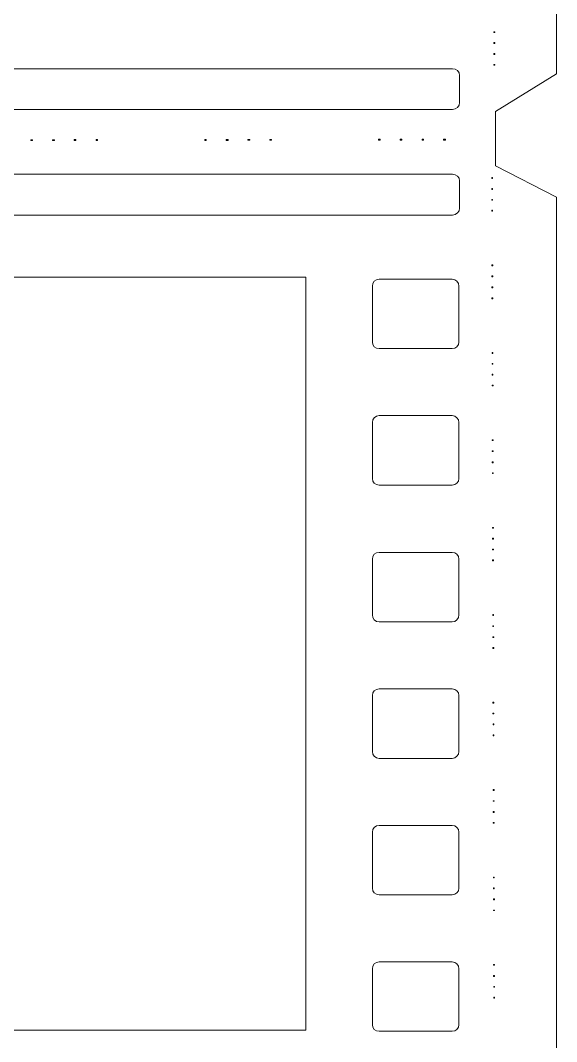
# Model space of a CAD drawing. Header units: centimetres. Extents: x -7.3 to 7.2, y -9.5 to 9.5.
# Drawn here: x -3.192 to -1.789, y 1.644 to 4.317 of the extents above; entities that cross this region are included whole.
import ezdxf

# ---------------------------------------------------------------- set-up
doc = ezdxf.new("R2010")
doc.units = ezdxf.units.CM
doc.header["$MEASUREMENT"] = 0
doc.layers.add('Layer 1', color=7, linetype='Continuous')

msp = doc.modelspace()

# ---------------------------------------------------------------- linework, layer by layer
at = {"layer": 'Layer 1', "lineweight": 9}
for points, knots in [([(-4.46691, 9.52087), (-4.46691, 9.52087), (-4.57605, 9.34393), (-4.57605, 9.34393), (-4.57605, 9.34393), (-4.57605, 9.34393), (-4.61905, 9.34393), (-4.61905, 9.34393), (-4.61905, 9.34393), (-4.61905, 9.34393), (-7.29051, 9.34393), (-7.29051, 9.34393), (-7.29051, 9.34393), (-7.29051, 9.34393), (-7.29051, -9.34393), (-7.29051, -9.34393), (-7.29051, -9.34393), (-7.29051, -9.34393), (-4.61905, -9.34393), (-4.61905, -9.34393), (-4.61905, -9.34393), (-4.61905, -9.34393), (-4.57605, -9.34393), (-4.57605, -9.34393), (-4.57605, -9.34393), (-4.57605, -9.34393), (-4.46691, -9.52004), (-4.46691, -9.52004), (-4.46691, -9.52004), (-4.46691, -9.52004), (-2.11956, -9.52004), (-2.11956, -9.52004), (-2.11956, -9.52004), (-2.11956, -9.52004), (-2.02778, -9.34393), (-2.02778, -9.34393), (-2.02778, -9.34393), (-2.02778, -9.34393), (-1.95172, -9.34393), (-1.95172, -9.34393), (-1.95172, -9.34393), (-1.95172, -9.34393), (-1.95172, -9.28026), (-1.95172, -9.28026), (-1.95172, -9.28026), (-1.95172, -9.28026), (-1.79214, -9.19675), (-1.79214, -9.19675), (-1.79214, -9.19675), (-1.79214, -9.19675), (-1.79214, -6.8494), (-1.79214, -6.8494), (-1.79214, -6.8494), (-1.79214, -6.8494), (-1.95172, -6.75101), (-1.95172, -6.75101), (-1.95172, -6.75101), (-1.95172, -6.75101), (-1.94841, -6.5997), (-1.94841, -6.5997), (-1.94841, -6.5997), (-1.94841, -6.5997), (-1.78883, -6.50131), (-1.78883, -6.50131), (-1.78883, -6.50131), (-1.78883, -6.50131), (-1.78883, -4.15396), (-1.78883, -4.15396), (-1.78883, -4.15396), (-1.78883, -4.15396), (-1.94841, -4.0721), (-1.94841, -4.0721), (-1.94841, -4.0721), (-1.94841, -4.0721), (-1.94841, -3.92989), (-1.94841, -3.92989), (-1.94841, -3.92989), (-1.94841, -3.92989), (-1.78883, -3.83232), (-1.78883, -3.83232), (-1.78883, -3.83232), (-1.78883, -3.83232), (-1.78883, -1.48497), (-1.78883, -1.48497), (-1.78883, -1.48497), (-1.78883, -1.48497), (-1.94841, -1.40229), (-1.94841, -1.40229), (-1.94841, -1.40229), (-1.94841, -1.40229), (-1.94841, -1.26008), (-1.94841, -1.26008), (-1.94841, -1.26008), (-1.94841, -1.26008), (-1.78883, -1.16169), (-1.78883, -1.16169), (-1.78883, -1.16169), (-1.78883, -1.16169), (-1.78883, 1.18484), (-1.78883, 1.18484), (-1.78883, 1.18484), (-1.78883, 1.18484), (-1.94841, 1.26752), (-1.94841, 1.26752), (-1.94841, 1.26752), (-1.94841, 1.26752), (-1.94841, 1.40891), (-1.94841, 1.40891), (-1.94841, 1.40891), (-1.94841, 1.40891), (-1.78883, 1.50647), (-1.78883, 1.50647), (-1.78883, 1.50647), (-1.78883, 1.50647), (-1.78883, 3.85382), (-1.78883, 3.85382), (-1.78883, 3.85382), (-1.78883, 3.85382), (-1.94841, 3.9365), (-1.94841, 3.9365), (-1.94841, 3.9365), (-1.94841, 3.9365), (-1.94841, 4.07872), (-1.94841, 4.07872), (-1.94841, 4.07872), (-1.94841, 4.07872), (-1.78883, 4.17711), (-1.78883, 4.17711), (-1.78883, 4.17711), (-1.78883, 4.17711), (-1.78883, 6.52363), (-1.78883, 6.52363), (-1.78883, 6.52363), (-1.78883, 6.52363), (-1.94841, 6.60632), (-1.94841, 6.60632), (-1.94841, 6.60632), (-1.94841, 6.60632), (-1.95172, 6.75184), (-1.95172, 6.75184), (-1.95172, 6.75184), (-1.95172, 6.75184), (-1.79214, 6.85023), (-1.79214, 6.85023), (-1.79214, 6.85023), (-1.79214, 6.85023), (-1.79214, 9.19758), (-1.79214, 9.19758), (-1.79214, 9.19758), (-1.79214, 9.19758), (-1.95172, 9.28026), (-1.95172, 9.28026), (-1.95172, 9.28026), (-1.95172, 9.28026), (-1.95172, 9.34393), (-1.95172, 9.34393), (-1.95172, 9.34393), (-1.95172, 9.34393), (-2.02778, 9.34393), (-2.02778, 9.34393), (-2.02778, 9.34393), (-2.02778, 9.34393), (-2.11956, 9.52087), (-2.11956, 9.52087), (-2.11956, 9.52087), (-2.11956, 9.52087), (-4.46691, 9.52087), (-4.46691, 9.52087)], [0, 0, 0, 0, 0.0232558, 0.0232558, 0.0232558, 0.0232558, 0.0465116, 0.0465116, 0.0465116, 0.0465116, 0.0697674, 0.0697674, 0.0697674, 0.0697674, 0.0930233, 0.0930233, 0.0930233, 0.0930233, 0.1162791, 0.1162791, 0.1162791, 0.1162791, 0.1395349, 0.1395349, 0.1395349, 0.1395349, 0.1627907, 0.1627907, 0.1627907, 0.1627907, 0.1860465, 0.1860465, 0.1860465, 0.1860465, 0.2093023, 0.2093023, 0.2093023, 0.2093023, 0.2325581, 0.2325581, 0.2325581, 0.2325581, 0.255814, 0.255814, 0.255814, 0.255814, 0.2790698, 0.2790698, 0.2790698, 0.2790698, 0.3023256, 0.3023256, 0.3023256, 0.3023256, 0.3255814, 0.3255814, 0.3255814, 0.3255814, 0.3488372, 0.3488372, 0.3488372, 0.3488372, 0.372093, 0.372093, 0.372093, 0.372093, 0.3953488, 0.3953488, 0.3953488, 0.3953488, 0.4186047, 0.4186047, 0.4186047, 0.4186047, 0.4418605, 0.4418605, 0.4418605, 0.4418605, 0.4651163, 0.4651163, 0.4651163, 0.4651163, 0.4883721, 0.4883721, 0.4883721, 0.4883721, 0.5116279, 0.5116279, 0.5116279, 0.5116279, 0.5348837, 0.5348837, 0.5348837, 0.5348837, 0.5581395, 0.5581395, 0.5581395, 0.5581395, 0.5813953, 0.5813953, 0.5813953, 0.5813953, 0.6046512, 0.6046512, 0.6046512, 0.6046512, 0.627907, 0.627907, 0.627907, 0.627907, 0.6511628, 0.6511628, 0.6511628, 0.6511628, 0.6744186, 0.6744186, 0.6744186, 0.6744186, 0.6976744, 0.6976744, 0.6976744, 0.6976744, 0.7209302, 0.7209302, 0.7209302, 0.7209302, 0.744186, 0.744186, 0.744186, 0.744186, 0.7674419, 0.7674419, 0.7674419, 0.7674419, 0.7906977, 0.7906977, 0.7906977, 0.7906977, 0.8139535, 0.8139535, 0.8139535, 0.8139535, 0.8372093, 0.8372093, 0.8372093, 0.8372093, 0.8604651, 0.8604651, 0.8604651, 0.8604651, 0.8837209, 0.8837209, 0.8837209, 0.8837209, 0.9069767, 0.9069767, 0.9069767, 0.9069767, 0.9302326, 0.9302326, 0.9302326, 0.9302326, 0.9534884, 0.9534884, 0.9534884, 0.9534884, 1, 1, 1, 1]), ([(-1.95337, 4.28708), (-1.95337, 4.28708), (-1.95089, 4.28708), (-1.95089, 4.28708), (-1.95089, 4.28708), (-1.95089, 4.28708), (-1.95089, 4.28542), (-1.95089, 4.28542), (-1.95089, 4.28542), (-1.95089, 4.28542), (-1.95337, 4.28542), (-1.95337, 4.28542), (-1.95337, 4.28542), (-1.95337, 4.28542), (-1.95337, 4.28708), (-1.95337, 4.28708)], [0, 0, 0, 0, 0.2, 0.2, 0.2, 0.2, 0.4, 0.4, 0.4, 0.4, 0.6, 0.6, 0.6, 0.6, 1, 1, 1, 1]), ([(-1.95337, 4.25896), (-1.95337, 4.25896), (-1.95089, 4.25896), (-1.95089, 4.25896), (-1.95089, 4.25896), (-1.95089, 4.25896), (-1.95089, 4.25648), (-1.95089, 4.25648), (-1.95089, 4.25648), (-1.95089, 4.25648), (-1.95337, 4.25648), (-1.95337, 4.25648), (-1.95337, 4.25648), (-1.95337, 4.25648), (-1.95337, 4.25896), (-1.95337, 4.25896)], [0, 0, 0, 0, 0.2, 0.2, 0.2, 0.2, 0.4, 0.4, 0.4, 0.4, 0.6, 0.6, 0.6, 0.6, 1, 1, 1, 1]), ([(-1.95337, 4.23003), (-1.95337, 4.23003), (-1.95089, 4.23003), (-1.95089, 4.23003), (-1.95089, 4.23003), (-1.95089, 4.23003), (-1.95089, 4.22755), (-1.95089, 4.22755), (-1.95089, 4.22755), (-1.95089, 4.22755), (-1.95337, 4.22755), (-1.95337, 4.22755), (-1.95337, 4.22755), (-1.95337, 4.22755), (-1.95337, 4.23003), (-1.95337, 4.23003)], [0, 0, 0, 0, 0.2, 0.2, 0.2, 0.2, 0.4, 0.4, 0.4, 0.4, 0.6, 0.6, 0.6, 0.6, 1, 1, 1, 1]), ([(-1.95337, 4.20191), (-1.95337, 4.20191), (-1.95089, 4.20191), (-1.95089, 4.20191), (-1.95089, 4.20191), (-1.95089, 4.20191), (-1.95089, 4.19943), (-1.95089, 4.19943), (-1.95089, 4.19943), (-1.95089, 4.19943), (-1.95337, 4.19943), (-1.95337, 4.19943), (-1.95337, 4.19943), (-1.95337, 4.19943), (-1.95337, 4.20191), (-1.95337, 4.20191)], [0, 0, 0, 0, 0.2, 0.2, 0.2, 0.2, 0.4, 0.4, 0.4, 0.4, 0.6, 0.6, 0.6, 0.6, 1, 1, 1, 1]), ([(-4.50246, 4.19034), (-4.50246, 4.19034), (-2.06086, 4.19034), (-2.06086, 4.19034), (-2.06086, 4.19034), (-2.05101, 4.19034), (-2.04267, 4.18283), (-2.04267, 4.17298), (-2.04267, 4.17298), (-2.04267, 4.17298), (-2.04267, 4.10187), (-2.04267, 4.10187), (-2.04267, 4.10187), (-2.04267, 4.09202), (-2.051, 4.08368), (-2.06086, 4.08368), (-2.06086, 4.08368), (-2.06086, 4.08368), (-4.50246, 4.08368), (-4.50246, 4.08368), (-4.50246, 4.08368), (-4.51232, 4.08368), (-4.52065, 4.09202), (-4.52065, 4.10187), (-4.52065, 4.10187), (-4.52065, 4.10187), (-4.52065, 4.17298), (-4.52065, 4.17298), (-4.52065, 4.17298), (-4.52065, 4.18283), (-4.51232, 4.19034), (-4.50246, 4.19034)], [0, 0, 0, 0, 0.1111111, 0.1111111, 0.1111111, 0.1111111, 0.2222222, 0.2222222, 0.2222222, 0.2222222, 0.3333333, 0.3333333, 0.3333333, 0.3333333, 0.4444444, 0.4444444, 0.4444444, 0.4444444, 0.5555556, 0.5555556, 0.5555556, 0.5555556, 0.6666667, 0.6666667, 0.6666667, 0.6666667, 0.7777778, 0.7777778, 0.7777778, 0.7777778, 1, 1, 1, 1]), ([(-3.16466, 4.0043), (-3.16466, 4.0043), (-3.16053, 4.0043), (-3.16053, 4.0043), (-3.16053, 4.0043), (-3.16053, 4.0043), (-3.16053, 4.00265), (-3.16053, 4.00265), (-3.16053, 4.00265), (-3.16053, 4.00265), (-3.16466, 4.00265), (-3.16466, 4.00265), (-3.16466, 4.00265), (-3.16466, 4.00265), (-3.16466, 4.0043), (-3.16466, 4.0043)], [0, 0, 0, 0, 0.2, 0.2, 0.2, 0.2, 0.4, 0.4, 0.4, 0.4, 0.6, 0.6, 0.6, 0.6, 1, 1, 1, 1]), ([(-3.10844, 4.0043), (-3.10844, 4.0043), (-3.10348, 4.0043), (-3.10348, 4.0043), (-3.10348, 4.0043), (-3.10348, 4.0043), (-3.10348, 4.00265), (-3.10348, 4.00265), (-3.10348, 4.00265), (-3.10348, 4.00265), (-3.10844, 4.00265), (-3.10844, 4.00265), (-3.10844, 4.00265), (-3.10844, 4.00265), (-3.10844, 4.0043), (-3.10844, 4.0043)], [0, 0, 0, 0, 0.2, 0.2, 0.2, 0.2, 0.4, 0.4, 0.4, 0.4, 0.6, 0.6, 0.6, 0.6, 1, 1, 1, 1]), ([(-3.05139, 4.00513), (-3.05139, 4.00513), (-3.04726, 4.00513), (-3.04726, 4.00513), (-3.04726, 4.00513), (-3.04726, 4.00513), (-3.04726, 4.00265), (-3.04726, 4.00265), (-3.04726, 4.00265), (-3.04726, 4.00265), (-3.05139, 4.00265), (-3.05139, 4.00265), (-3.05139, 4.00265), (-3.05139, 4.00265), (-3.05139, 4.00513), (-3.05139, 4.00513)], [0, 0, 0, 0, 0.2, 0.2, 0.2, 0.2, 0.4, 0.4, 0.4, 0.4, 0.6, 0.6, 0.6, 0.6, 1, 1, 1, 1]), ([(-2.99434, 4.00513), (-2.99434, 4.00513), (-2.99021, 4.00513), (-2.99021, 4.00513), (-2.99021, 4.00513), (-2.99021, 4.00513), (-2.99021, 4.00265), (-2.99021, 4.00265), (-2.99021, 4.00265), (-2.99021, 4.00265), (-2.99434, 4.00265), (-2.99434, 4.00265), (-2.99434, 4.00265), (-2.99434, 4.00265), (-2.99434, 4.00513), (-2.99434, 4.00513)], [0, 0, 0, 0, 0.2, 0.2, 0.2, 0.2, 0.4, 0.4, 0.4, 0.4, 0.6, 0.6, 0.6, 0.6, 1, 1, 1, 1]), ([(-2.70991, 4.00513), (-2.70991, 4.00513), (-2.70578, 4.00513), (-2.70578, 4.00513), (-2.70578, 4.00513), (-2.70578, 4.00513), (-2.70578, 4.00265), (-2.70578, 4.00265), (-2.70578, 4.00265), (-2.70578, 4.00265), (-2.70991, 4.00265), (-2.70991, 4.00265), (-2.70991, 4.00265), (-2.70991, 4.00265), (-2.70991, 4.00513), (-2.70991, 4.00513)], [0, 0, 0, 0, 0.2, 0.2, 0.2, 0.2, 0.4, 0.4, 0.4, 0.4, 0.6, 0.6, 0.6, 0.6, 1, 1, 1, 1]), ([(-2.65369, 4.00513), (-2.65369, 4.00513), (-2.64873, 4.00513), (-2.64873, 4.00513), (-2.64873, 4.00513), (-2.64873, 4.00513), (-2.64873, 4.00265), (-2.64873, 4.00265), (-2.64873, 4.00265), (-2.64873, 4.00265), (-2.65369, 4.00265), (-2.65369, 4.00265), (-2.65369, 4.00265), (-2.65369, 4.00265), (-2.65369, 4.00513), (-2.65369, 4.00513)], [0, 0, 0, 0, 0.2, 0.2, 0.2, 0.2, 0.4, 0.4, 0.4, 0.4, 0.6, 0.6, 0.6, 0.6, 1, 1, 1, 1]), ([(-2.59664, 4.00513), (-2.59664, 4.00513), (-2.59168, 4.00513), (-2.59168, 4.00513), (-2.59168, 4.00513), (-2.59168, 4.00513), (-2.59168, 4.00348), (-2.59168, 4.00348), (-2.59168, 4.00348), (-2.59168, 4.00348), (-2.59664, 4.00348), (-2.59664, 4.00348), (-2.59664, 4.00348), (-2.59664, 4.00348), (-2.59664, 4.00513), (-2.59664, 4.00513)], [0, 0, 0, 0, 0.2, 0.2, 0.2, 0.2, 0.4, 0.4, 0.4, 0.4, 0.6, 0.6, 0.6, 0.6, 1, 1, 1, 1]), ([(-2.53959, 4.00513), (-2.53959, 4.00513), (-2.53545, 4.00513), (-2.53545, 4.00513), (-2.53545, 4.00513), (-2.53545, 4.00513), (-2.53545, 4.00348), (-2.53545, 4.00348), (-2.53545, 4.00348), (-2.53545, 4.00348), (-2.53959, 4.00348), (-2.53959, 4.00348), (-2.53959, 4.00348), (-2.53959, 4.00348), (-2.53959, 4.00513), (-2.53959, 4.00513)], [0, 0, 0, 0, 0.2, 0.2, 0.2, 0.2, 0.4, 0.4, 0.4, 0.4, 0.6, 0.6, 0.6, 0.6, 1, 1, 1, 1]), ([(-2.25516, 4.00596), (-2.25516, 4.00596), (-2.25103, 4.00596), (-2.25103, 4.00596), (-2.25103, 4.00596), (-2.25103, 4.00596), (-2.25103, 4.00348), (-2.25103, 4.00348), (-2.25103, 4.00348), (-2.25103, 4.00348), (-2.25516, 4.00348), (-2.25516, 4.00348), (-2.25516, 4.00348), (-2.25516, 4.00348), (-2.25516, 4.00596), (-2.25516, 4.00596)], [0, 0, 0, 0, 0.2, 0.2, 0.2, 0.2, 0.4, 0.4, 0.4, 0.4, 0.6, 0.6, 0.6, 0.6, 1, 1, 1, 1]), ([(-2.19811, 4.00596), (-2.19811, 4.00596), (-2.19397, 4.00596), (-2.19397, 4.00596), (-2.19397, 4.00596), (-2.19397, 4.00596), (-2.19397, 4.00348), (-2.19397, 4.00348), (-2.19397, 4.00348), (-2.19397, 4.00348), (-2.19811, 4.00348), (-2.19811, 4.00348), (-2.19811, 4.00348), (-2.19811, 4.00348), (-2.19811, 4.00596), (-2.19811, 4.00596)], [0, 0, 0, 0, 0.2, 0.2, 0.2, 0.2, 0.4, 0.4, 0.4, 0.4, 0.6, 0.6, 0.6, 0.6, 1, 1, 1, 1]), ([(-2.14106, 4.00596), (-2.14106, 4.00596), (-2.13692, 4.00596), (-2.13692, 4.00596), (-2.13692, 4.00596), (-2.13692, 4.00596), (-2.13692, 4.00348), (-2.13692, 4.00348), (-2.13692, 4.00348), (-2.13692, 4.00348), (-2.14106, 4.00348), (-2.14106, 4.00348), (-2.14106, 4.00348), (-2.14106, 4.00348), (-2.14106, 4.00596), (-2.14106, 4.00596)], [0, 0, 0, 0, 0.2, 0.2, 0.2, 0.2, 0.4, 0.4, 0.4, 0.4, 0.6, 0.6, 0.6, 0.6, 1, 1, 1, 1]), ([(-2.08483, 4.00596), (-2.08483, 4.00596), (-2.07987, 4.00596), (-2.07987, 4.00596), (-2.07987, 4.00596), (-2.07987, 4.00596), (-2.07987, 4.00348), (-2.07987, 4.00348), (-2.07987, 4.00348), (-2.07987, 4.00348), (-2.08483, 4.00348), (-2.08483, 4.00348), (-2.08483, 4.00348), (-2.08483, 4.00348), (-2.08483, 4.00596), (-2.08483, 4.00596)], [0, 0, 0, 0, 0.2, 0.2, 0.2, 0.2, 0.4, 0.4, 0.4, 0.4, 0.6, 0.6, 0.6, 0.6, 1, 1, 1, 1]), ([(-4.50246, 3.91418), (-4.50246, 3.91418), (-2.06086, 3.91418), (-2.06086, 3.91418), (-2.06086, 3.91418), (-2.05101, 3.91418), (-2.04267, 3.90667), (-2.04267, 3.89682), (-2.04267, 3.89682), (-2.04267, 3.89682), (-2.04267, 3.82571), (-2.04267, 3.82571), (-2.04267, 3.82571), (-2.04267, 3.81586), (-2.051, 3.80752), (-2.06086, 3.80752), (-2.06086, 3.80752), (-2.06086, 3.80752), (-4.50246, 3.80752), (-4.50246, 3.80752), (-4.50246, 3.80752), (-4.51232, 3.80752), (-4.52065, 3.81586), (-4.52065, 3.82571), (-4.52065, 3.82571), (-4.52065, 3.82571), (-4.52065, 3.89682), (-4.52065, 3.89682), (-4.52065, 3.89682), (-4.52065, 3.90667), (-4.51232, 3.91418), (-4.50246, 3.91418)], [0, 0, 0, 0, 0.1111111, 0.1111111, 0.1111111, 0.1111111, 0.2222222, 0.2222222, 0.2222222, 0.2222222, 0.3333333, 0.3333333, 0.3333333, 0.3333333, 0.4444444, 0.4444444, 0.4444444, 0.4444444, 0.5555556, 0.5555556, 0.5555556, 0.5555556, 0.6666667, 0.6666667, 0.6666667, 0.6666667, 0.7777778, 0.7777778, 0.7777778, 0.7777778, 1, 1, 1, 1]), ([(-1.95833, 3.90591), (-1.95833, 3.90591), (-1.95668, 3.90591), (-1.95668, 3.90591), (-1.95668, 3.90591), (-1.95668, 3.90591), (-1.95668, 3.90343), (-1.95668, 3.90343), (-1.95668, 3.90343), (-1.95668, 3.90343), (-1.95833, 3.90343), (-1.95833, 3.90343), (-1.95833, 3.90343), (-1.95833, 3.90343), (-1.95833, 3.90591), (-1.95833, 3.90591)], [0, 0, 0, 0, 0.2, 0.2, 0.2, 0.2, 0.4, 0.4, 0.4, 0.4, 0.6, 0.6, 0.6, 0.6, 1, 1, 1, 1]), ([(-1.95833, 3.87697), (-1.95833, 3.87697), (-1.95668, 3.87697), (-1.95668, 3.87697), (-1.95668, 3.87697), (-1.95668, 3.87697), (-1.95668, 3.87449), (-1.95668, 3.87449), (-1.95668, 3.87449), (-1.95668, 3.87449), (-1.95833, 3.87449), (-1.95833, 3.87449), (-1.95833, 3.87449), (-1.95833, 3.87449), (-1.95833, 3.87697), (-1.95833, 3.87697)], [0, 0, 0, 0, 0.2, 0.2, 0.2, 0.2, 0.4, 0.4, 0.4, 0.4, 0.6, 0.6, 0.6, 0.6, 1, 1, 1, 1]), ([(-1.95833, 3.84803), (-1.95833, 3.84803), (-1.95668, 3.84803), (-1.95668, 3.84803), (-1.95668, 3.84803), (-1.95668, 3.84803), (-1.95668, 3.84638), (-1.95668, 3.84638), (-1.95668, 3.84638), (-1.95668, 3.84638), (-1.95833, 3.84638), (-1.95833, 3.84638), (-1.95833, 3.84638), (-1.95833, 3.84638), (-1.95833, 3.84803), (-1.95833, 3.84803)], [0, 0, 0, 0, 0.2, 0.2, 0.2, 0.2, 0.4, 0.4, 0.4, 0.4, 0.6, 0.6, 0.6, 0.6, 1, 1, 1, 1]), ([(-1.95833, 3.81992), (-1.95833, 3.81992), (-1.95668, 3.81992), (-1.95668, 3.81992), (-1.95668, 3.81992), (-1.95668, 3.81992), (-1.95668, 3.81744), (-1.95668, 3.81744), (-1.95668, 3.81744), (-1.95668, 3.81744), (-1.95833, 3.81744), (-1.95833, 3.81744), (-1.95833, 3.81744), (-1.95833, 3.81744), (-1.95833, 3.81992), (-1.95833, 3.81992)], [0, 0, 0, 0, 0.2, 0.2, 0.2, 0.2, 0.4, 0.4, 0.4, 0.4, 0.6, 0.6, 0.6, 0.6, 1, 1, 1, 1]), ([(-1.95833, 3.67688), (-1.95833, 3.67688), (-1.95585, 3.67688), (-1.95585, 3.67688), (-1.95585, 3.67688), (-1.95585, 3.67688), (-1.95585, 3.6744), (-1.95585, 3.6744), (-1.95585, 3.6744), (-1.95585, 3.6744), (-1.95833, 3.6744), (-1.95833, 3.6744), (-1.95833, 3.6744), (-1.95833, 3.6744), (-1.95833, 3.67688), (-1.95833, 3.67688)], [0, 0, 0, 0, 0.2, 0.2, 0.2, 0.2, 0.4, 0.4, 0.4, 0.4, 0.6, 0.6, 0.6, 0.6, 1, 1, 1, 1]), ([(-4.16264, 3.64464), (-4.16264, 3.64464), (-2.44533, 3.64464), (-2.44533, 3.64464), (-2.44533, 3.64464), (-2.44533, 3.64464), (-2.44533, 1.67432), (-2.44533, 1.67432), (-2.44533, 1.67432), (-2.44533, 1.67432), (-4.16264, 1.67432), (-4.16264, 1.67432), (-4.16264, 1.67432), (-4.16264, 1.67432), (-4.16264, 3.64464), (-4.16264, 3.64464)], [0, 0, 0, 0, 0.2, 0.2, 0.2, 0.2, 0.4, 0.4, 0.4, 0.4, 0.6, 0.6, 0.6, 0.6, 1, 1, 1, 1]), ([(-2.25351, 3.63967), (-2.25351, 3.63967), (-2.06251, 3.63967), (-2.06251, 3.63967), (-2.06251, 3.63967), (-2.05266, 3.63967), (-2.04432, 3.63134), (-2.04432, 3.62148), (-2.04432, 3.62148), (-2.04432, 3.62148), (-2.04432, 3.47514), (-2.04432, 3.47514), (-2.04432, 3.47514), (-2.04432, 3.46529), (-2.05266, 3.45777), (-2.06251, 3.45777), (-2.06251, 3.45777), (-2.06251, 3.45777), (-2.25351, 3.45777), (-2.25351, 3.45777), (-2.25351, 3.45777), (-2.26336, 3.45777), (-2.27087, 3.46529), (-2.27087, 3.47514), (-2.27087, 3.47514), (-2.27087, 3.47514), (-2.27087, 3.62148), (-2.27087, 3.62148), (-2.27087, 3.62148), (-2.27087, 3.63134), (-2.26336, 3.63967), (-2.25351, 3.63967)], [0, 0, 0, 0, 0.1111111, 0.1111111, 0.1111111, 0.1111111, 0.2222222, 0.2222222, 0.2222222, 0.2222222, 0.3333333, 0.3333333, 0.3333333, 0.3333333, 0.4444444, 0.4444444, 0.4444444, 0.4444444, 0.5555556, 0.5555556, 0.5555556, 0.5555556, 0.6666667, 0.6666667, 0.6666667, 0.6666667, 0.7777778, 0.7777778, 0.7777778, 0.7777778, 1, 1, 1, 1]), ([(-1.95833, 3.64794), (-1.95833, 3.64794), (-1.95585, 3.64794), (-1.95585, 3.64794), (-1.95585, 3.64794), (-1.95585, 3.64794), (-1.95585, 3.64546), (-1.95585, 3.64546), (-1.95585, 3.64546), (-1.95585, 3.64546), (-1.95833, 3.64546), (-1.95833, 3.64546), (-1.95833, 3.64546), (-1.95833, 3.64546), (-1.95833, 3.64794), (-1.95833, 3.64794)], [0, 0, 0, 0, 0.2, 0.2, 0.2, 0.2, 0.4, 0.4, 0.4, 0.4, 0.6, 0.6, 0.6, 0.6, 1, 1, 1, 1]), ([(-1.95833, 3.61983), (-1.95833, 3.61983), (-1.95585, 3.61983), (-1.95585, 3.61983), (-1.95585, 3.61983), (-1.95585, 3.61983), (-1.95585, 3.61735), (-1.95585, 3.61735), (-1.95585, 3.61735), (-1.95585, 3.61735), (-1.95833, 3.61735), (-1.95833, 3.61735), (-1.95833, 3.61735), (-1.95833, 3.61735), (-1.95833, 3.61983), (-1.95833, 3.61983)], [0, 0, 0, 0, 0.2, 0.2, 0.2, 0.2, 0.4, 0.4, 0.4, 0.4, 0.6, 0.6, 0.6, 0.6, 1, 1, 1, 1]), ([(-1.95833, 3.59089), (-1.95833, 3.59089), (-1.95585, 3.59089), (-1.95585, 3.59089), (-1.95585, 3.59089), (-1.95585, 3.59089), (-1.95585, 3.58841), (-1.95585, 3.58841), (-1.95585, 3.58841), (-1.95585, 3.58841), (-1.95833, 3.58841), (-1.95833, 3.58841), (-1.95833, 3.58841), (-1.95833, 3.58841), (-1.95833, 3.59089), (-1.95833, 3.59089)], [0, 0, 0, 0, 0.2, 0.2, 0.2, 0.2, 0.4, 0.4, 0.4, 0.4, 0.6, 0.6, 0.6, 0.6, 1, 1, 1, 1]), ([(-1.9575, 3.44785), (-1.9575, 3.44785), (-1.95585, 3.44785), (-1.95585, 3.44785), (-1.95585, 3.44785), (-1.95585, 3.44785), (-1.95585, 3.44537), (-1.95585, 3.44537), (-1.95585, 3.44537), (-1.95585, 3.44537), (-1.9575, 3.44537), (-1.9575, 3.44537), (-1.9575, 3.44537), (-1.9575, 3.44537), (-1.9575, 3.44785), (-1.9575, 3.44785)], [0, 0, 0, 0, 0.2, 0.2, 0.2, 0.2, 0.4, 0.4, 0.4, 0.4, 0.6, 0.6, 0.6, 0.6, 1, 1, 1, 1]), ([(-1.9575, 3.41891), (-1.9575, 3.41891), (-1.95585, 3.41891), (-1.95585, 3.41891), (-1.95585, 3.41891), (-1.95585, 3.41891), (-1.95585, 3.41726), (-1.95585, 3.41726), (-1.95585, 3.41726), (-1.95585, 3.41726), (-1.9575, 3.41726), (-1.9575, 3.41726), (-1.9575, 3.41726), (-1.9575, 3.41726), (-1.9575, 3.41891), (-1.9575, 3.41891)], [0, 0, 0, 0, 0.2, 0.2, 0.2, 0.2, 0.4, 0.4, 0.4, 0.4, 0.6, 0.6, 0.6, 0.6, 1, 1, 1, 1]), ([(-1.9575, 3.3908), (-1.9575, 3.3908), (-1.95585, 3.3908), (-1.95585, 3.3908), (-1.95585, 3.3908), (-1.95585, 3.3908), (-1.95585, 3.38832), (-1.95585, 3.38832), (-1.95585, 3.38832), (-1.95585, 3.38832), (-1.9575, 3.38832), (-1.9575, 3.38832), (-1.9575, 3.38832), (-1.9575, 3.38832), (-1.9575, 3.3908), (-1.9575, 3.3908)], [0, 0, 0, 0, 0.2, 0.2, 0.2, 0.2, 0.4, 0.4, 0.4, 0.4, 0.6, 0.6, 0.6, 0.6, 1, 1, 1, 1]), ([(-1.9575, 3.36186), (-1.9575, 3.36186), (-1.95502, 3.36186), (-1.95502, 3.36186), (-1.95502, 3.36186), (-1.95502, 3.36186), (-1.95502, 3.36021), (-1.95502, 3.36021), (-1.95502, 3.36021), (-1.95502, 3.36021), (-1.9575, 3.36021), (-1.9575, 3.36021), (-1.9575, 3.36021), (-1.9575, 3.36021), (-1.9575, 3.36186), (-1.9575, 3.36186)], [0, 0, 0, 0, 0.2, 0.2, 0.2, 0.2, 0.4, 0.4, 0.4, 0.4, 0.6, 0.6, 0.6, 0.6, 1, 1, 1, 1]), ([(-2.25351, 3.28249), (-2.25351, 3.28249), (-2.06251, 3.28249), (-2.06251, 3.28249), (-2.06251, 3.28249), (-2.05266, 3.28249), (-2.04432, 3.27415), (-2.04432, 3.2643), (-2.04432, 3.2643), (-2.04432, 3.2643), (-2.04432, 3.11795), (-2.04432, 3.11795), (-2.04432, 3.11795), (-2.04432, 3.1081), (-2.05266, 3.10059), (-2.06251, 3.10059), (-2.06251, 3.10059), (-2.06251, 3.10059), (-2.25351, 3.10059), (-2.25351, 3.10059), (-2.25351, 3.10059), (-2.26336, 3.10059), (-2.27087, 3.1081), (-2.27087, 3.11795), (-2.27087, 3.11795), (-2.27087, 3.11795), (-2.27087, 3.2643), (-2.27087, 3.2643), (-2.27087, 3.2643), (-2.27087, 3.27415), (-2.26336, 3.28249), (-2.25351, 3.28249)], [0, 0, 0, 0, 0.1111111, 0.1111111, 0.1111111, 0.1111111, 0.2222222, 0.2222222, 0.2222222, 0.2222222, 0.3333333, 0.3333333, 0.3333333, 0.3333333, 0.4444444, 0.4444444, 0.4444444, 0.4444444, 0.5555556, 0.5555556, 0.5555556, 0.5555556, 0.6666667, 0.6666667, 0.6666667, 0.6666667, 0.7777778, 0.7777778, 0.7777778, 0.7777778, 1, 1, 1, 1]), ([(-1.9575, 3.21882), (-1.9575, 3.21882), (-1.95502, 3.21882), (-1.95502, 3.21882), (-1.95502, 3.21882), (-1.95502, 3.21882), (-1.95502, 3.21717), (-1.95502, 3.21717), (-1.95502, 3.21717), (-1.95502, 3.21717), (-1.9575, 3.21717), (-1.9575, 3.21717), (-1.9575, 3.21717), (-1.9575, 3.21717), (-1.9575, 3.21882), (-1.9575, 3.21882)], [0, 0, 0, 0, 0.2, 0.2, 0.2, 0.2, 0.4, 0.4, 0.4, 0.4, 0.6, 0.6, 0.6, 0.6, 1, 1, 1, 1]), ([(-1.9575, 3.19071), (-1.9575, 3.19071), (-1.95502, 3.19071), (-1.95502, 3.19071), (-1.95502, 3.19071), (-1.95502, 3.19071), (-1.95502, 3.18823), (-1.95502, 3.18823), (-1.95502, 3.18823), (-1.95502, 3.18823), (-1.9575, 3.18823), (-1.9575, 3.18823), (-1.9575, 3.18823), (-1.9575, 3.18823), (-1.9575, 3.19071), (-1.9575, 3.19071)], [0, 0, 0, 0, 0.2, 0.2, 0.2, 0.2, 0.4, 0.4, 0.4, 0.4, 0.6, 0.6, 0.6, 0.6, 1, 1, 1, 1]), ([(-1.9575, 3.16177), (-1.9575, 3.16177), (-1.95502, 3.16177), (-1.95502, 3.16177), (-1.95502, 3.16177), (-1.95502, 3.16177), (-1.95502, 3.15929), (-1.95502, 3.15929), (-1.95502, 3.15929), (-1.95502, 3.15929), (-1.9575, 3.15929), (-1.9575, 3.15929), (-1.9575, 3.15929), (-1.9575, 3.15929), (-1.9575, 3.16177), (-1.9575, 3.16177)], [0, 0, 0, 0, 0.2, 0.2, 0.2, 0.2, 0.4, 0.4, 0.4, 0.4, 0.6, 0.6, 0.6, 0.6, 1, 1, 1, 1]), ([(-1.95668, 3.13283), (-1.95668, 3.13283), (-1.95502, 3.13283), (-1.95502, 3.13283), (-1.95502, 3.13283), (-1.95502, 3.13283), (-1.95502, 3.13118), (-1.95502, 3.13118), (-1.95502, 3.13118), (-1.95502, 3.13118), (-1.95668, 3.13118), (-1.95668, 3.13118), (-1.95668, 3.13118), (-1.95668, 3.13118), (-1.95668, 3.13283), (-1.95668, 3.13283)], [0, 0, 0, 0, 0.2, 0.2, 0.2, 0.2, 0.4, 0.4, 0.4, 0.4, 0.6, 0.6, 0.6, 0.6, 1, 1, 1, 1]), ([(-1.95668, 2.98979), (-1.95668, 2.98979), (-1.9542, 2.98979), (-1.9542, 2.98979), (-1.9542, 2.98979), (-1.9542, 2.98979), (-1.9542, 2.98814), (-1.9542, 2.98814), (-1.9542, 2.98814), (-1.9542, 2.98814), (-1.95668, 2.98814), (-1.95668, 2.98814), (-1.95668, 2.98814), (-1.95668, 2.98814), (-1.95668, 2.98979), (-1.95668, 2.98979)], [0, 0, 0, 0, 0.2, 0.2, 0.2, 0.2, 0.4, 0.4, 0.4, 0.4, 0.6, 0.6, 0.6, 0.6, 1, 1, 1, 1]), ([(-1.95668, 2.96168), (-1.95668, 2.96168), (-1.9542, 2.96168), (-1.9542, 2.96168), (-1.9542, 2.96168), (-1.9542, 2.96168), (-1.9542, 2.9592), (-1.9542, 2.9592), (-1.9542, 2.9592), (-1.9542, 2.9592), (-1.95668, 2.9592), (-1.95668, 2.9592), (-1.95668, 2.9592), (-1.95668, 2.9592), (-1.95668, 2.96168), (-1.95668, 2.96168)], [0, 0, 0, 0, 0.2, 0.2, 0.2, 0.2, 0.4, 0.4, 0.4, 0.4, 0.6, 0.6, 0.6, 0.6, 1, 1, 1, 1]), ([(-2.25351, 2.92447), (-2.25351, 2.92447), (-2.06251, 2.92447), (-2.06251, 2.92447), (-2.06251, 2.92447), (-2.05266, 2.92447), (-2.04432, 2.91696), (-2.04432, 2.90711), (-2.04432, 2.90711), (-2.04432, 2.90711), (-2.04432, 2.76076), (-2.04432, 2.76076), (-2.04432, 2.76076), (-2.04432, 2.75091), (-2.05266, 2.74257), (-2.06251, 2.74257), (-2.06251, 2.74257), (-2.06251, 2.74257), (-2.25351, 2.74257), (-2.25351, 2.74257), (-2.25351, 2.74257), (-2.26336, 2.74257), (-2.27087, 2.75091), (-2.27087, 2.76076), (-2.27087, 2.76076), (-2.27087, 2.76076), (-2.27087, 2.90711), (-2.27087, 2.90711), (-2.27087, 2.90711), (-2.27087, 2.91696), (-2.26336, 2.92447), (-2.25351, 2.92447)], [0, 0, 0, 0, 0.1111111, 0.1111111, 0.1111111, 0.1111111, 0.2222222, 0.2222222, 0.2222222, 0.2222222, 0.3333333, 0.3333333, 0.3333333, 0.3333333, 0.4444444, 0.4444444, 0.4444444, 0.4444444, 0.5555556, 0.5555556, 0.5555556, 0.5555556, 0.6666667, 0.6666667, 0.6666667, 0.6666667, 0.7777778, 0.7777778, 0.7777778, 0.7777778, 1, 1, 1, 1]), ([(-1.95668, 2.93274), (-1.95668, 2.93274), (-1.9542, 2.93274), (-1.9542, 2.93274), (-1.9542, 2.93274), (-1.9542, 2.93274), (-1.9542, 2.93109), (-1.9542, 2.93109), (-1.9542, 2.93109), (-1.9542, 2.93109), (-1.95668, 2.93109), (-1.95668, 2.93109), (-1.95668, 2.93109), (-1.95668, 2.93109), (-1.95668, 2.93274), (-1.95668, 2.93274)], [0, 0, 0, 0, 0.2, 0.2, 0.2, 0.2, 0.4, 0.4, 0.4, 0.4, 0.6, 0.6, 0.6, 0.6, 1, 1, 1, 1]), ([(-1.95668, 2.90463), (-1.95668, 2.90463), (-1.9542, 2.90463), (-1.9542, 2.90463), (-1.9542, 2.90463), (-1.9542, 2.90463), (-1.9542, 2.90215), (-1.9542, 2.90215), (-1.9542, 2.90215), (-1.9542, 2.90215), (-1.95668, 2.90215), (-1.95668, 2.90215), (-1.95668, 2.90215), (-1.95668, 2.90215), (-1.95668, 2.90463), (-1.95668, 2.90463)], [0, 0, 0, 0, 0.2, 0.2, 0.2, 0.2, 0.4, 0.4, 0.4, 0.4, 0.6, 0.6, 0.6, 0.6, 1, 1, 1, 1]), ([(-1.95585, 2.76159), (-1.95585, 2.76159), (-1.9542, 2.76159), (-1.9542, 2.76159), (-1.9542, 2.76159), (-1.9542, 2.76159), (-1.9542, 2.75911), (-1.9542, 2.75911), (-1.9542, 2.75911), (-1.9542, 2.75911), (-1.95585, 2.75911), (-1.95585, 2.75911), (-1.95585, 2.75911), (-1.95585, 2.75911), (-1.95585, 2.76159), (-1.95585, 2.76159)], [0, 0, 0, 0, 0.2, 0.2, 0.2, 0.2, 0.4, 0.4, 0.4, 0.4, 0.6, 0.6, 0.6, 0.6, 1, 1, 1, 1]), ([(-1.95585, 2.73265), (-1.95585, 2.73265), (-1.9542, 2.73265), (-1.9542, 2.73265), (-1.9542, 2.73265), (-1.9542, 2.73265), (-1.9542, 2.73017), (-1.9542, 2.73017), (-1.9542, 2.73017), (-1.9542, 2.73017), (-1.95585, 2.73017), (-1.95585, 2.73017), (-1.95585, 2.73017), (-1.95585, 2.73017), (-1.95585, 2.73265), (-1.95585, 2.73265)], [0, 0, 0, 0, 0.2, 0.2, 0.2, 0.2, 0.4, 0.4, 0.4, 0.4, 0.6, 0.6, 0.6, 0.6, 1, 1, 1, 1]), ([(-1.95585, 2.70371), (-1.95585, 2.70371), (-1.95337, 2.70371), (-1.95337, 2.70371), (-1.95337, 2.70371), (-1.95337, 2.70371), (-1.95337, 2.70206), (-1.95337, 2.70206), (-1.95337, 2.70206), (-1.95337, 2.70206), (-1.95585, 2.70206), (-1.95585, 2.70206), (-1.95585, 2.70206), (-1.95585, 2.70206), (-1.95585, 2.70371), (-1.95585, 2.70371)], [0, 0, 0, 0, 0.2, 0.2, 0.2, 0.2, 0.4, 0.4, 0.4, 0.4, 0.6, 0.6, 0.6, 0.6, 1, 1, 1, 1]), ([(-1.95585, 2.6756), (-1.95585, 2.6756), (-1.95337, 2.6756), (-1.95337, 2.6756), (-1.95337, 2.6756), (-1.95337, 2.6756), (-1.95337, 2.67312), (-1.95337, 2.67312), (-1.95337, 2.67312), (-1.95337, 2.67312), (-1.95585, 2.67312), (-1.95585, 2.67312), (-1.95585, 2.67312), (-1.95585, 2.67312), (-1.95585, 2.6756), (-1.95585, 2.6756)], [0, 0, 0, 0, 0.2, 0.2, 0.2, 0.2, 0.4, 0.4, 0.4, 0.4, 0.6, 0.6, 0.6, 0.6, 1, 1, 1, 1]), ([(-2.25351, 2.56729), (-2.25351, 2.56729), (-2.06251, 2.56729), (-2.06251, 2.56729), (-2.06251, 2.56729), (-2.05266, 2.56729), (-2.04432, 2.55977), (-2.04432, 2.54992), (-2.04432, 2.54992), (-2.04432, 2.54992), (-2.04432, 2.40357), (-2.04432, 2.40357), (-2.04432, 2.40357), (-2.04432, 2.39372), (-2.05266, 2.38538), (-2.06251, 2.38538), (-2.06251, 2.38538), (-2.06251, 2.38538), (-2.25351, 2.38538), (-2.25351, 2.38538), (-2.25351, 2.38538), (-2.26336, 2.38538), (-2.27087, 2.39372), (-2.27087, 2.40357), (-2.27087, 2.40357), (-2.27087, 2.40357), (-2.27087, 2.54992), (-2.27087, 2.54992), (-2.27087, 2.54992), (-2.27087, 2.55977), (-2.26336, 2.56729), (-2.25351, 2.56729)], [0, 0, 0, 0, 0.1111111, 0.1111111, 0.1111111, 0.1111111, 0.2222222, 0.2222222, 0.2222222, 0.2222222, 0.3333333, 0.3333333, 0.3333333, 0.3333333, 0.4444444, 0.4444444, 0.4444444, 0.4444444, 0.5555556, 0.5555556, 0.5555556, 0.5555556, 0.6666667, 0.6666667, 0.6666667, 0.6666667, 0.7777778, 0.7777778, 0.7777778, 0.7777778, 1, 1, 1, 1]), ([(-1.95585, 2.53256), (-1.95585, 2.53256), (-1.95337, 2.53256), (-1.95337, 2.53256), (-1.95337, 2.53256), (-1.95337, 2.53256), (-1.95337, 2.53008), (-1.95337, 2.53008), (-1.95337, 2.53008), (-1.95337, 2.53008), (-1.95585, 2.53008), (-1.95585, 2.53008), (-1.95585, 2.53008), (-1.95585, 2.53008), (-1.95585, 2.53256), (-1.95585, 2.53256)], [0, 0, 0, 0, 0.2, 0.2, 0.2, 0.2, 0.4, 0.4, 0.4, 0.4, 0.6, 0.6, 0.6, 0.6, 1, 1, 1, 1]), ([(-1.95585, 2.50362), (-1.95585, 2.50362), (-1.95337, 2.50362), (-1.95337, 2.50362), (-1.95337, 2.50362), (-1.95337, 2.50362), (-1.95337, 2.50197), (-1.95337, 2.50197), (-1.95337, 2.50197), (-1.95337, 2.50197), (-1.95585, 2.50197), (-1.95585, 2.50197), (-1.95585, 2.50197), (-1.95585, 2.50197), (-1.95585, 2.50362), (-1.95585, 2.50362)], [0, 0, 0, 0, 0.2, 0.2, 0.2, 0.2, 0.4, 0.4, 0.4, 0.4, 0.6, 0.6, 0.6, 0.6, 1, 1, 1, 1]), ([(-1.95502, 2.47551), (-1.95502, 2.47551), (-1.95337, 2.47551), (-1.95337, 2.47551), (-1.95337, 2.47551), (-1.95337, 2.47551), (-1.95337, 2.47303), (-1.95337, 2.47303), (-1.95337, 2.47303), (-1.95337, 2.47303), (-1.95502, 2.47303), (-1.95502, 2.47303), (-1.95502, 2.47303), (-1.95502, 2.47303), (-1.95502, 2.47551), (-1.95502, 2.47551)], [0, 0, 0, 0, 0.2, 0.2, 0.2, 0.2, 0.4, 0.4, 0.4, 0.4, 0.6, 0.6, 0.6, 0.6, 1, 1, 1, 1]), ([(-1.95502, 2.44657), (-1.95502, 2.44657), (-1.95337, 2.44657), (-1.95337, 2.44657), (-1.95337, 2.44657), (-1.95337, 2.44657), (-1.95337, 2.44409), (-1.95337, 2.44409), (-1.95337, 2.44409), (-1.95337, 2.44409), (-1.95502, 2.44409), (-1.95502, 2.44409), (-1.95502, 2.44409), (-1.95502, 2.44409), (-1.95502, 2.44657), (-1.95502, 2.44657)], [0, 0, 0, 0, 0.2, 0.2, 0.2, 0.2, 0.4, 0.4, 0.4, 0.4, 0.6, 0.6, 0.6, 0.6, 1, 1, 1, 1]), ([(-1.95502, 2.30353), (-1.95502, 2.30353), (-1.95254, 2.30353), (-1.95254, 2.30353), (-1.95254, 2.30353), (-1.95254, 2.30353), (-1.95254, 2.30105), (-1.95254, 2.30105), (-1.95254, 2.30105), (-1.95254, 2.30105), (-1.95502, 2.30105), (-1.95502, 2.30105), (-1.95502, 2.30105), (-1.95502, 2.30105), (-1.95502, 2.30353), (-1.95502, 2.30353)], [0, 0, 0, 0, 0.2, 0.2, 0.2, 0.2, 0.4, 0.4, 0.4, 0.4, 0.6, 0.6, 0.6, 0.6, 1, 1, 1, 1]), ([(-1.95502, 2.27459), (-1.95502, 2.27459), (-1.95254, 2.27459), (-1.95254, 2.27459), (-1.95254, 2.27459), (-1.95254, 2.27459), (-1.95254, 2.27294), (-1.95254, 2.27294), (-1.95254, 2.27294), (-1.95254, 2.27294), (-1.95502, 2.27294), (-1.95502, 2.27294), (-1.95502, 2.27294), (-1.95502, 2.27294), (-1.95502, 2.27459), (-1.95502, 2.27459)], [0, 0, 0, 0, 0.2, 0.2, 0.2, 0.2, 0.4, 0.4, 0.4, 0.4, 0.6, 0.6, 0.6, 0.6, 1, 1, 1, 1]), ([(-1.95502, 2.24648), (-1.95502, 2.24648), (-1.95254, 2.24648), (-1.95254, 2.24648), (-1.95254, 2.24648), (-1.95254, 2.24648), (-1.95254, 2.244), (-1.95254, 2.244), (-1.95254, 2.244), (-1.95254, 2.244), (-1.95502, 2.244), (-1.95502, 2.244), (-1.95502, 2.244), (-1.95502, 2.244), (-1.95502, 2.24648), (-1.95502, 2.24648)], [0, 0, 0, 0, 0.2, 0.2, 0.2, 0.2, 0.4, 0.4, 0.4, 0.4, 0.6, 0.6, 0.6, 0.6, 1, 1, 1, 1]), ([(-2.25351, 2.2101), (-2.25351, 2.2101), (-2.06251, 2.2101), (-2.06251, 2.2101), (-2.06251, 2.2101), (-2.05266, 2.2101), (-2.04432, 2.20176), (-2.04432, 2.19191), (-2.04432, 2.19191), (-2.04432, 2.19191), (-2.04432, 2.04556), (-2.04432, 2.04556), (-2.04432, 2.04556), (-2.04432, 2.03571), (-2.05266, 2.0282), (-2.06251, 2.0282), (-2.06251, 2.0282), (-2.06251, 2.0282), (-2.25351, 2.0282), (-2.25351, 2.0282), (-2.25351, 2.0282), (-2.26336, 2.0282), (-2.27087, 2.03571), (-2.27087, 2.04556), (-2.27087, 2.04556), (-2.27087, 2.04556), (-2.27087, 2.19191), (-2.27087, 2.19191), (-2.27087, 2.19191), (-2.27087, 2.20176), (-2.26336, 2.2101), (-2.25351, 2.2101)], [0, 0, 0, 0, 0.1111111, 0.1111111, 0.1111111, 0.1111111, 0.2222222, 0.2222222, 0.2222222, 0.2222222, 0.3333333, 0.3333333, 0.3333333, 0.3333333, 0.4444444, 0.4444444, 0.4444444, 0.4444444, 0.5555556, 0.5555556, 0.5555556, 0.5555556, 0.6666667, 0.6666667, 0.6666667, 0.6666667, 0.7777778, 0.7777778, 0.7777778, 0.7777778, 1, 1, 1, 1]), ([(-1.95502, 2.21754), (-1.95502, 2.21754), (-1.95254, 2.21754), (-1.95254, 2.21754), (-1.95254, 2.21754), (-1.95254, 2.21754), (-1.95254, 2.21589), (-1.95254, 2.21589), (-1.95254, 2.21589), (-1.95254, 2.21589), (-1.95502, 2.21589), (-1.95502, 2.21589), (-1.95502, 2.21589), (-1.95502, 2.21589), (-1.95502, 2.21754), (-1.95502, 2.21754)], [0, 0, 0, 0, 0.2, 0.2, 0.2, 0.2, 0.4, 0.4, 0.4, 0.4, 0.6, 0.6, 0.6, 0.6, 1, 1, 1, 1]), ([(-1.9542, 2.0745), (-1.9542, 2.0745), (-1.95254, 2.0745), (-1.95254, 2.0745), (-1.95254, 2.0745), (-1.95254, 2.0745), (-1.95254, 2.07285), (-1.95254, 2.07285), (-1.95254, 2.07285), (-1.95254, 2.07285), (-1.9542, 2.07285), (-1.9542, 2.07285), (-1.9542, 2.07285), (-1.9542, 2.07285), (-1.9542, 2.0745), (-1.9542, 2.0745)], [0, 0, 0, 0, 0.2, 0.2, 0.2, 0.2, 0.4, 0.4, 0.4, 0.4, 0.6, 0.6, 0.6, 0.6, 1, 1, 1, 1]), ([(-1.9542, 2.04639), (-1.9542, 2.04639), (-1.95254, 2.04639), (-1.95254, 2.04639), (-1.95254, 2.04639), (-1.95254, 2.04639), (-1.95254, 2.04391), (-1.95254, 2.04391), (-1.95254, 2.04391), (-1.95254, 2.04391), (-1.9542, 2.04391), (-1.9542, 2.04391), (-1.9542, 2.04391), (-1.9542, 2.04391), (-1.9542, 2.04639), (-1.9542, 2.04639)], [0, 0, 0, 0, 0.2, 0.2, 0.2, 0.2, 0.4, 0.4, 0.4, 0.4, 0.6, 0.6, 0.6, 0.6, 1, 1, 1, 1]), ([(-1.9542, 2.01745), (-1.9542, 2.01745), (-1.95172, 2.01745), (-1.95172, 2.01745), (-1.95172, 2.01745), (-1.95172, 2.01745), (-1.95172, 2.01497), (-1.95172, 2.01497), (-1.95172, 2.01497), (-1.95172, 2.01497), (-1.9542, 2.01497), (-1.9542, 2.01497), (-1.9542, 2.01497), (-1.9542, 2.01497), (-1.9542, 2.01745), (-1.9542, 2.01745)], [0, 0, 0, 0, 0.2, 0.2, 0.2, 0.2, 0.4, 0.4, 0.4, 0.4, 0.6, 0.6, 0.6, 0.6, 1, 1, 1, 1]), ([(-1.9542, 1.98851), (-1.9542, 1.98851), (-1.95172, 1.98851), (-1.95172, 1.98851), (-1.95172, 1.98851), (-1.95172, 1.98851), (-1.95172, 1.98686), (-1.95172, 1.98686), (-1.95172, 1.98686), (-1.95172, 1.98686), (-1.9542, 1.98686), (-1.9542, 1.98686), (-1.9542, 1.98686), (-1.9542, 1.98686), (-1.9542, 1.98851), (-1.9542, 1.98851)], [0, 0, 0, 0, 0.2, 0.2, 0.2, 0.2, 0.4, 0.4, 0.4, 0.4, 0.6, 0.6, 0.6, 0.6, 1, 1, 1, 1]), ([(-2.25351, 1.85291), (-2.25351, 1.85291), (-2.06251, 1.85291), (-2.06251, 1.85291), (-2.06251, 1.85291), (-2.05266, 1.85291), (-2.04432, 1.84457), (-2.04432, 1.83472), (-2.04432, 1.83472), (-2.04432, 1.83472), (-2.04432, 1.68837), (-2.04432, 1.68837), (-2.04432, 1.68837), (-2.04432, 1.67852), (-2.05266, 1.67101), (-2.06251, 1.67101), (-2.06251, 1.67101), (-2.06251, 1.67101), (-2.25351, 1.67101), (-2.25351, 1.67101), (-2.25351, 1.67101), (-2.26336, 1.67101), (-2.27087, 1.67852), (-2.27087, 1.68837), (-2.27087, 1.68837), (-2.27087, 1.68837), (-2.27087, 1.83472), (-2.27087, 1.83472), (-2.27087, 1.83472), (-2.27087, 1.84457), (-2.26336, 1.85291), (-2.25351, 1.85291)], [0, 0, 0, 0, 0.1111111, 0.1111111, 0.1111111, 0.1111111, 0.2222222, 0.2222222, 0.2222222, 0.2222222, 0.3333333, 0.3333333, 0.3333333, 0.3333333, 0.4444444, 0.4444444, 0.4444444, 0.4444444, 0.5555556, 0.5555556, 0.5555556, 0.5555556, 0.6666667, 0.6666667, 0.6666667, 0.6666667, 0.7777778, 0.7777778, 0.7777778, 0.7777778, 1, 1, 1, 1]), ([(-1.9542, 1.84547), (-1.9542, 1.84547), (-1.95172, 1.84547), (-1.95172, 1.84547), (-1.95172, 1.84547), (-1.95172, 1.84547), (-1.95172, 1.84382), (-1.95172, 1.84382), (-1.95172, 1.84382), (-1.95172, 1.84382), (-1.9542, 1.84382), (-1.9542, 1.84382), (-1.9542, 1.84382), (-1.9542, 1.84382), (-1.9542, 1.84547), (-1.9542, 1.84547)], [0, 0, 0, 0, 0.2, 0.2, 0.2, 0.2, 0.4, 0.4, 0.4, 0.4, 0.6, 0.6, 0.6, 0.6, 1, 1, 1, 1]), ([(-1.9542, 1.81736), (-1.9542, 1.81736), (-1.95172, 1.81736), (-1.95172, 1.81736), (-1.95172, 1.81736), (-1.95172, 1.81736), (-1.95172, 1.81488), (-1.95172, 1.81488), (-1.95172, 1.81488), (-1.95172, 1.81488), (-1.9542, 1.81488), (-1.9542, 1.81488), (-1.9542, 1.81488), (-1.9542, 1.81488), (-1.9542, 1.81736), (-1.9542, 1.81736)], [0, 0, 0, 0, 0.2, 0.2, 0.2, 0.2, 0.4, 0.4, 0.4, 0.4, 0.6, 0.6, 0.6, 0.6, 1, 1, 1, 1]), ([(-1.95337, 1.78842), (-1.95337, 1.78842), (-1.95172, 1.78842), (-1.95172, 1.78842), (-1.95172, 1.78842), (-1.95172, 1.78842), (-1.95172, 1.78676), (-1.95172, 1.78676), (-1.95172, 1.78676), (-1.95172, 1.78676), (-1.95337, 1.78676), (-1.95337, 1.78676), (-1.95337, 1.78676), (-1.95337, 1.78676), (-1.95337, 1.78842), (-1.95337, 1.78842)], [0, 0, 0, 0, 0.2, 0.2, 0.2, 0.2, 0.4, 0.4, 0.4, 0.4, 0.6, 0.6, 0.6, 0.6, 1, 1, 1, 1]), ([(-1.95337, 1.76031), (-1.95337, 1.76031), (-1.95172, 1.76031), (-1.95172, 1.76031), (-1.95172, 1.76031), (-1.95172, 1.76031), (-1.95172, 1.75783), (-1.95172, 1.75783), (-1.95172, 1.75783), (-1.95172, 1.75783), (-1.95337, 1.75783), (-1.95337, 1.75783), (-1.95337, 1.75783), (-1.95337, 1.75783), (-1.95337, 1.76031), (-1.95337, 1.76031)], [0, 0, 0, 0, 0.2, 0.2, 0.2, 0.2, 0.4, 0.4, 0.4, 0.4, 0.6, 0.6, 0.6, 0.6, 1, 1, 1, 1])]:
    msp.add_open_spline(points, degree=3, knots=knots, dxfattribs=at)

doc.saveas('drawing.dxf')
